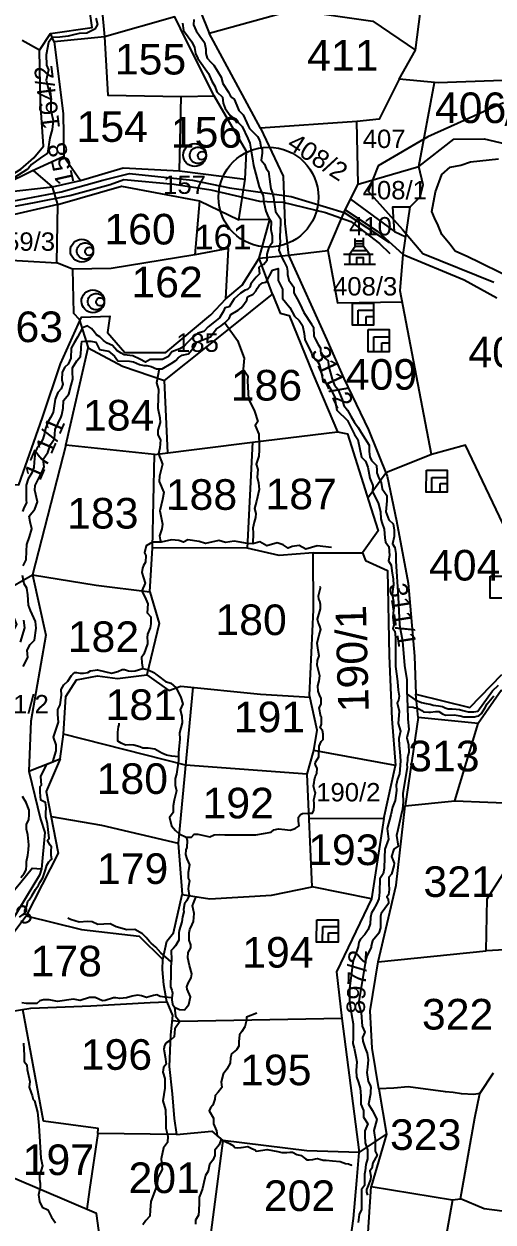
# Model space of a CAD drawing. Header units: inches. Extents: x 304037 to 460575, y 1453943 to 1639883.
# Drawn here: x 327578 to 327972, y 1604162 to 1605168 of the extents above; entities that cross this region are included whole.
import ezdxf

# ---------------------------------------------------------------- set-up
doc = ezdxf.new("R2010")
doc.units = ezdxf.units.IN
doc.header["$MEASUREMENT"] = 0
doc.linetypes.add('ACAD_ISO02W100', pattern=[15, 12, -3])
for name, color, linetype in [('CARTTRACK', 30, 'ACAD_ISO02W100'), ('HILL', 8, 'Continuous'), ('NALA', 4, 'Continuous'), ('ROUND WELL', 5, 'Continuous'), ('SQUAREWELL', 5, 'Continuous'), ('SURVEY_BND', 7, 'Continuous'), ('SURVEY_NO', 7, 'Continuous'), ('VILLAGE_AREA', 1, 'Continuous')]:
    doc.layers.add(name, color=color, linetype=linetype)
doc.layers.add('ROAD', color=1, linetype='Continuous', lineweight=25)
doc.styles.get("Standard").update_dxf_attribs({"font": 'arial.ttf'})

# ---------------------------------------------------------------- blocks, each defined once
blk = doc.blocks.new('abc')
at = {"layer": 'VILLAGE_AREA', "linetype": 'ByBlock'}
for points in [[(0.0435, 0.0835), (0.0906, 0.1488), (0.0906, 0.2091)], [(0.2057, 0.0835), (0.1571, 0.1459), (0.1571, 0.217)], [(0.0648, 0.113), (0.1827, 0.113)], [(0.0906, 0.192), (0.1571, 0.192)], [(0.0906, 0.1691), (0.1571, 0.1691)], [(0.0906, 0.1488), (0.1571, 0.1488)], [(-0.0042, 0.0835), (0.2375, 0.0835)], [(0, 0), (0.2559, 0)], [(0.0435, 0.0835), (0.0435, 0)], [(0.1043, 0.0037), (0.1043, 0.0542), (0.1546, 0.0542), (0.1546, 0)], [(0.2057, 0.0835), (0.2057, 0)]]:
    blk.add_lwpolyline(points, dxfattribs=at)
blk = doc.blocks.new('KALUVOYA')
at = {"layer": 'CARTTRACK', "linetype": 'ByBlock'}
blk.add_lwpolyline([(-174, 147.557), (-180.172, 144.794), (-184.221, 142.406), (-185.037, 140.342), (-182.231, 137.221), (-180.571, 135.251), (-174.784, 132.91)], dxfattribs=at)
at = {"layer": 'HILL', "linetype": 'ByBlock'}
for points in [[(-179.549, 140.288), (-179.029, 141.704), (-178.367, 142.318), (-177.493, 142.484), (-176.684, 142.75), (-174.419, 143.003)], [(-174.076, 133.611), (-175.967, 134.527), (-176.919, 134.979), (-177.935, 135.46), (-178.384, 136.029), (-179.023, 136.817), (-179.336, 137.536), (-179.638, 138.185), (-179.858, 138.695), (-179.549, 140.288)]]:
    blk.add_lwpolyline(points, dxfattribs=at)
at = {"layer": 'NALA', "linetype": 'ByBlock'}
for points in [[(-200.207, 154.045), (-200.132, 153.456), (-199.743, 152.943), (-199.455, 152.529), (-199.229, 152.078), (-199.141, 151.565), (-198.953, 151.164), (-198.087, 149.939), (-197.798, 149.313), (-197.56, 148.9), (-197.397, 148.461), (-196.946, 148.023), (-196.896, 147.535), (-196.732, 147.084), (-196.306, 146.508), (-195.955, 146.232), (-195.341, 145.618), (-194.865, 144.649), (-194.711, 144.27), (-194.626, 143.765), (-194.486, 142.978), (-194.402, 142.445), (-194.205, 141.715), (-193.943, 140.686), (-193.627, 139.947), (-193.549, 139.427), (-193.391, 138.719), (-193.17, 138.199), (-192.95, 137.837), (-192.997, 137.217), (-192.87, 136.682), (-192.886, 136.131), (-193.154, 135.738), (-193.312, 135.202), (-193.324, 134.649), (-193.567, 134.351), (-193.733, 134.318), (-193.953, 134.12), (-193.899, 133.592), (-194.17, 133.322), (-194.317, 133.144), (-194.618, 132.773), (-194.711, 132.502), (-194.881, 132.317), (-195.09, 132.255), (-195.462, 132.023), (-195.968, 131.558), (-196.371, 130.892), (-196.746, 130.823), (-196.857, 130.532), (-197.162, 129.991), (-197.592, 129.659), (-198.092, 129.27), (-198.46, 128.887), (-198.936, 128.731), (-199.325, 128.44), (-199.841, 127.925), (-200.064, 127.672), (-200.405, 127.468), (-201.066, 127.206), (-201.319, 126.827), (-201.834, 126.594), (-202.344, 126.594), (-202.82, 126.594), (-203.219, 126.381), (-203.666, 126.614), (-204.23, 126.895), (-204.96, 126.983), (-205.203, 127.109), (-205.562, 127.333), (-205.897, 127.722), (-206.344, 127.926), (-206.626, 128.15), (-206.947, 128.432), (-207.21, 128.606), (-207.375, 128.83), (-207.609, 129.111), (-207.939, 129.335), (-208.358, 129.16), (-208.756, 128.402), (-209.038, 127.936), (-209.272, 127.518), (-209.303, 126.705), (-209.511, 126.192), (-209.78, 125.96), (-210, 125.545), (-210.037, 124.922), (-209.957, 124.581), (-210.103, 124.187), (-210.36, 123.888), (-210.574, 123.349), (-210.677, 122.601), (-210.754, 122.268), (-210.96, 121.857), (-211.14, 121.515), (-211.362, 120.95), (-211.448, 120.54), (-211.577, 120.083), (-211.791, 119.681), (-212.074, 119.321), (-212.211, 119.005), (-212.292, 118.212), (-212.313, 117.76), (-212.518, 117.287), (-212.766, 116.846), (-212.938, 116.33), (-212.949, 115.528), (-212.949, 115.087), (-212.906, 114.883), (-213.1, 114.539), (-213.25, 114.173)], [(-213.166, 105.287), (-213.06, 104.681), (-213.421, 103.508)], [(-207.288, 154.449), (-207.131, 153.949), (-207.359, 153.563), (-208.004, 153.228), (-208.648, 153.213), (-209.221, 153.07), (-209.535, 152.999), (-210.222, 152.913), (-210.831, 152.866), (-211.138, 152.456), (-211.325, 151.463), (-211.311, 150.619), (-211.153, 150.248), (-211.325, 149.404), (-211.153, 148.747), (-210.953, 147.984), (-210.953, 146.927), (-210.767, 146.097), (-210.825, 145.368), (-211.025, 144.697), (-211.211, 143.432), (-211.812, 143.017), (-212.528, 142.502), (-212.771, 142.216), (-212.928, 142.059), (-213.9, 141.433)], [(-213.368, 84.296), (-213.088, 84.604), (-212.93, 84.926), (-212.887, 85.291), (-212.902, 85.585), (-212.787, 86.124), (-212.722, 86.561), (-212.701, 86.969), (-212.794, 87.776), (-212.887, 88.227), (-212.887, 88.607), (-212.701, 89.015), (-212.679, 89.409), (-212.672, 89.795), (-212.923, 90.415), (-213.231, 90.909)], [(-213.167, 101.529), (-212.792, 102.249), (-212.85, 102.854), (-212.604, 103.327), (-212.244, 103.672), (-212.128, 104.637), (-212.186, 105.184), (-212.575, 106.077), (-212.748, 106.523), (-212.806, 107.372), (-212.892, 107.92), (-213.094, 108.265), (-213.239, 108.936)], [(-213.182, 109.728), (-212.937, 110.232), (-212.908, 110.938), (-212.893, 111.485), (-212.677, 112.104), (-212.475, 112.752), (-212.619, 113.342), (-212.705, 113.783), (-212.23, 114.374), (-212.028, 114.964), (-212.23, 115.928), (-212.215, 116.303), (-211.97, 116.778), (-211.696, 117.311), (-211.48, 117.829), (-211.48, 117.829), (-211.566, 118.442), (-211.163, 119.004), (-210.961, 119.652), (-210.629, 120.112), (-210.572, 120.861), (-210.092, 121.907), (-210.041, 122.079), (-209.92, 122.624), (-209.9, 123.239), (-209.465, 123.764), (-209.283, 124.493), (-209.142, 124.967), (-209.162, 125.567), (-209.162, 125.899), (-208.819, 126.464), (-208.526, 126.828), (-208.475, 127.1), (-208.465, 127.433), (-208.465, 127.625), (-208.414, 128.043), (-208.161, 128.073), (-207.677, 128.073), (-207.262, 128.002), (-206.959, 127.397), (-206.242, 127.256), (-205.747, 126.872), (-205.465, 126.479), (-204.525, 126.459), (-204.192, 126.408), (-203.697, 126.176), (-203.344, 126.095), (-203.111, 126.095), (-202.758, 126.005), (-202.323, 125.823), (-201.839, 125.833), (-201.111, 126.261), (-200.73, 126.502), (-200.54, 126.73), (-200.223, 126.933), (-199.702, 127.047), (-199.448, 127.364), (-199.194, 127.694), (-199.017, 127.998), (-198.75, 128.125), (-197.9, 128.442), (-197.451, 129.072), (-197.044, 129.351), (-196.727, 129.58), (-196.384, 129.947), (-196.257, 130.277), (-196.257, 130.277), (-195.648, 130.619), (-195.407, 130.822), (-195.191, 131.076), (-194.95, 131.431), (-194.886, 131.723), (-194.417, 131.938), (-194.213, 132.179), (-194.099, 132.395), (-193.934, 132.636), (-193.655, 132.851), (-193.363, 132.902), (-193.363, 132.902), (-192.854, 133.895), (-192.397, 134.022), (-192.384, 133.046), (-192.042, 132.348), (-192.042, 131.587), (-191.42, 130.839), (-191.038, 130.125), (-190.682, 129.77), (-190.39, 129.365), (-190.251, 128.718), (-190.2, 128.236), (-189.666, 127.103), (-189.59, 126.798), (-189.235, 126.557), (-189.044, 126.215), (-188.866, 125.594), (-188.802, 125.193), (-188.726, 124.813), (-188.383, 124.648), (-188.002, 124.001), (-187.761, 123.494), (-187.697, 123.05), (-187.583, 122.454), (-186.719, 121.613), (-186.376, 120.915), (-186.135, 120.472), (-185.881, 120.078), (-185.574, 118.626), (-185.257, 118.309), (-185.066, 117.801), (-184.901, 116.901), (-184.66, 116.318), (-184.673, 115.798), (-184.201, 114.902), (-184.011, 114.166), (-183.998, 113.596), (-183.922, 113.291), (-183.719, 112.746), (-183.655, 112.036), (-183.617, 111.694), (-183.338, 111.334), (-183.287, 110.611), (-183.363, 110.167), (-183.147, 109.8), (-183.084, 109.356), (-182.982, 108.675), (-182.97, 108.193), (-183.008, 107.863), (-183.058, 107.419), (-182.957, 106.849), (-182.919, 106.342), (-182.995, 105.898), (-183.008, 105.543), (-182.931, 104.909), (-183.008, 104.642), (-182.855, 104.432), (-182.804, 103.899), (-182.804, 103.544), (-182.791, 102.999), (-182.804, 102.555), (-182.791, 102.175), (-182.791, 101.528), (-182.677, 100.742), (-182.614, 100.273), (-182.563, 99.61), (-182.499, 99.103), (-182.55, 98.798), (-182.639, 98.557), (-182.487, 97.898), (-182.562, 96.873), (-182.391, 96.248), (-182.519, 95.65), (-182.476, 95.096), (-182.434, 94.57), (-182.391, 93.845), (-182.448, 92.779), (-182.619, 92.345), (-182.733, 91.833), (-182.704, 91.421), (-182.818, 90.596), (-183.017, 90.056), (-183.174, 89.43), (-183.458, 88.32), (-183.351, 87.445), (-183.655, 86.623), (-183.673, 85.944), (-183.709, 85.05), (-183.78, 84.604), (-184.049, 84.211), (-184.077, 83.103), (-184.152, 82.552), (-184.303, 82.177), (-184.591, 81.626), (-184.729, 81.413), (-184.817, 81.037), (-184.842, 80.532), (-185.017, 80.069), (-185.268, 79.643), (-185.644, 79.268), (-185.757, 79.03), (-185.819, 78.642), (-186.108, 77.853), (-186.233, 77.528), (-186.283, 77.152), (-186.537, 75.246), (-186.522, 74.161), (-186.364, 73.106), (-186.238, 72.351), (-186.223, 72.2), (-186.223, 71.649), (-186.223, 71.177), (-186.254, 70.752), (-186.144, 70.359), (-186.018, 69.698), (-185.939, 69.257), (-185.939, 69.257), (-185.97, 68.546), (-185.955, 68.042), (-185.781, 67.57), (-185.64, 67.098), (-185.592, 66.469), (-185.608, 65.808), (-185.388, 65.273), (-185.372, 64.747), (-185.025, 64.181), (-185.277, 63.614), (-185.277, 63.221), (-185.246, 62.654), (-185.041, 62.083), (-185.041, 61.343), (-185.182, 60.871), (-185.245, 60.352), (-185.293, 60.095), (-185.293, 59.151), (-185.545, 58.836), (-185.529, 58.191), (-185.529, 57.195), (-185.734, 56.802), (-185.797, 56.141)], [(-196.727, 129.58), (-195.706, 128.15), (-195.168, 126.7), (-195.251, 125.811), (-194.858, 125.254), (-194.879, 124.82), (-194.796, 123.395), (-194.3, 122.383), (-194.051, 121.525), (-194.258, 121.195), (-193.968, 120.492), (-193.927, 119.604), (-193.927, 119.212), (-193.968, 118.695), (-194.175, 118.055), (-194.03, 117.621), (-194.083, 117.001), (-193.982, 116.524), (-193.938, 115.974), (-194.141, 115.019), (-194.315, 114.44), (-194.315, 114.44), (-194.199, 114.034), (-194.214, 113.702), (-194.33, 113.32), (-194.446, 112.828), (-194.417, 112.438), (-194.44, 111.541)], [(-202.081, 125.828), (-202.307, 124.692), (-202.135, 124.149), (-202.161, 123.46), (-202.201, 122.613), (-202.042, 121.818), (-202.015, 121.447), (-202.2, 120.817), (-202.2, 120.446), (-201.988, 120.022), (-202.028, 119.373), (-202.142, 118.883), (-201.829, 118.036), (-202.054, 117.075), (-202.081, 116.638), (-201.709, 115.738), (-201.815, 115.155), (-202.027, 114.241), (-201.814, 113.159), (-201.88, 112.775), (-202.052, 112.193), (-202.013, 111.875), (-201.92, 111.637)], [(-181.849, 99.278), (-181.17, 98.804), (-180.657, 98.607), (-180.294, 98.506), (-179.953, 98.452), (-179.723, 98.388), (-179.27, 98.314), (-178.96, 98.276), (-178.725, 98.159), (-178.496, 98.095), (-178.17, 98.069), (-177.84, 98.042), (-177.562, 98.021), (-177.283, 97.949), (-176.856, 97.848), (-176.397, 97.837), (-176.071, 97.88), (-174.872, 99.55), (-174.389, 100.022)], [(-188.014, 111.261), (-189.191, 111.391), (-190.125, 111.112), (-190.648, 111.41), (-191.227, 111.317), (-191.545, 111.186), (-191.956, 111.466), (-192.441, 111.634), (-193.301, 111.373), (-193.88, 111.709), (-194.44, 111.541), (-194.885, 111.562), (-195.636, 111.709), (-195.972, 111.765), (-196.663, 111.653), (-197.205, 111.821), (-198.307, 111.578), (-198.817, 111.729), (-199.732, 111.878), (-200.087, 111.673), (-200.479, 111.822), (-201.077, 111.878), (-201.931, 111.666), (-202.626, 111.682), (-203.151, 111.375), (-203.281, 110.796), (-203.172, 110.583), (-203.211, 110.046), (-203.368, 109.759), (-203.447, 109.563), (-203.486, 109.197), (-203.224, 108.321), (-203.488, 107.705), (-203.173, 107.033), (-203.016, 106.628), (-203.055, 105.896), (-202.767, 105.582), (-202.766, 105.014), (-202.806, 104.687), (-203.041, 104.164), (-203.067, 103.876), (-203.041, 103.589), (-203.041, 103.38), (-203.343, 102.537), (-203.513, 102.25), (-203.487, 101.831), (-203.408, 101.295)], [(-199.855, 87.591), (-199.442, 87.602), (-199.219, 87.846), (-198.919, 87.846), (-197.939, 87.613), (-197.594, 87.78), (-197.126, 87.813), (-196.714, 87.791), (-196.391, 87.791), (-194.173, 87.791), (-192.937, 87.991), (-192.703, 88.202), (-192.325, 88.28), (-191.802, 88.214), (-191.379, 88.158), (-190.967, 88.303), (-190.644, 88.525), (-190.688, 88.903), (-190.688, 89.226), (-190.532, 89.437), (-190.377, 89.537), (-189.847, 89.56), (-189.562, 89.553), (-189.455, 89.809), (-189.424, 90.089), (-189.428, 90.33), (-189.443, 90.632), (-189.382, 90.871), (-189.359, 91.005), (-189.301, 91.227), (-189.397, 91.441), (-189.485, 91.797), (-189.432, 92.059), (-189.386, 92.285), (-189.332, 92.533), (-189.209, 92.801), (-189.189, 93.243), (-189.291, 93.421), (-189.335, 93.615), (-189.318, 93.733), (-189.054, 94.156), (-189.054, 94.523), (-189.021, 94.771), (-189.016, 95.029), (-188.946, 95.223), (-188.849, 95.401), (-188.681, 95.558), (-188.692, 96.02), (-188.741, 96.306), (-188.929, 96.532), (-188.838, 96.812), (-188.827, 97.039), (-188.827, 97.368), (-188.875, 97.448), (-189.021, 98.168), (-188.854, 98.459), (-188.865, 98.923), (-189.005, 99.219), (-189.108, 99.508), (-189.119, 99.94), (-189.027, 100.371), (-188.978, 100.775), (-189.032, 100.98), (-189.184, 101.643), (-189.157, 102.015), (-189.022, 102.393), (-189.108, 102.867), (-189.184, 103.438), (-189.022, 104.126), (-188.892, 104.547), (-188.968, 104.822), (-189.092, 105.145), (-189.162, 105.409), (-188.919, 106.244), (-188.913, 106.583), (-188.978, 106.853), (-189.059, 107.036), (-189.081, 107.29), (-188.908, 107.955), (-188.929, 108.052)], [(-213.46, 81.054), (-213.017, 81.373), (-213.025, 81.606), (-212.854, 81.986), (-212.784, 82.367), (-212.667, 82.468), (-212.448, 82.805), (-212.16, 83.302), (-211.919, 83.659), (-211.802, 83.885), (-211.569, 84.273), (-211.343, 84.905), (-211.242, 85.309), (-211.078, 85.58), (-210.954, 85.674), (-210.837, 85.79), (-210.876, 86.09), (-210.876, 86.463), (-210.86, 86.797), (-210.953, 86.929), (-211.179, 87.301), (-211.054, 87.496), (-211.093, 87.954), (-211.132, 88.202), (-211.179, 88.672), (-211.311, 89.246), (-211.311, 89.58), (-211.288, 89.984), (-211.335, 90.419), (-211.716, 90.603), (-211.786, 91.247), (-211.786, 91.713), (-211.67, 91.83), (-211.726, 92.546), (-211.25, 93.549), (-210.764, 93.738), (-210.493, 94.634), (-210.473, 95.111), (-210.691, 95.737), (-210.293, 96.97), (-210.333, 97.586), (-210.333, 98.003), (-210.153, 98.401), (-210.054, 99.176), (-210.074, 99.653), (-209.855, 100.031), (-209.523, 100.323), (-209.23, 100.792), (-209.103, 100.928), (-208.966, 101.026), (-208.83, 101.026), (-208.536, 100.977), (-208.243, 100.967), (-207.901, 101.026), (-207.677, 101.162), (-207.12, 101.26), (-205.964, 100.978), (-205.456, 101.124), (-205.104, 101.281), (-205.104, 101.281), (-204.899, 101.271), (-204.577, 101.163), (-204.323, 101.144), (-204.03, 101.163), (-203.418, 101.363), (-202.989, 101.261), (-202.456, 101.007), (-202.339, 100.91), (-202.124, 100.734), (-201.567, 100.295), (-201.137, 100.158), (-200.7, 99.773), (-200.305, 98.981), (-200.139, 98.473), (-200.364, 97.995), (-200.227, 97.458), (-200.207, 96.931), (-200.402, 96.104), (-200.392, 95.597), (-200.432, 95.04), (-200.49, 94.474), (-200.49, 93.84), (-200.666, 92.73), (-200.774, 92.389), (-200.754, 91.842), (-200.657, 91.374), (-200.852, 90.622), (-200.93, 90.154), (-200.92, 89.89), (-200.92, 89.617), (-201.223, 89.207), (-201.057, 88.508), (-200.744, 88.127), (-200.434, 87.863), (-199.855, 87.591), (-199.777, 87.307), (-199.806, 86.751), (-199.894, 86.556), (-199.932, 86.188), (-199.805, 85.817), (-199.59, 85.329), (-199.708, 84.705), (-199.688, 84.246), (-199.581, 84.021), (-199.668, 83.602), (-199.688, 83.368), (-199.624, 82.817), (-199.815, 82.406), (-200, 82.143), (-200.079, 81.674), (-200.059, 81.499), (-200.167, 81.089), (-200.225, 80.688), (-200.44, 79.97), (-200.46, 79.785), (-200.45, 79.19), (-200.743, 78.721), (-200.89, 78.536), (-201.085, 78.34), (-201.066, 77.566), (-201.115, 76.99), (-201.115, 76.697), (-201.115, 76.482), (-201.144, 75.356), (-201.017, 75.092), (-200.978, 74.848), (-201.037, 74.468), (-201.037, 74.321), (-200.978, 73.96), (-200.822, 73.716), (-200.411, 73.511), (-199.991, 73.501), (-199.844, 73.657), (-199.639, 73.931), (-199.502, 74.555), (-199.776, 75.17), (-199.805, 75.375), (-199.688, 75.678), (-199.463, 76.117), (-199.385, 76.429), (-199.6, 77.113), (-199.717, 77.737), (-199.687, 78.172), (-199.492, 78.563), (-199.492, 78.787), (-199.619, 79.178), (-199.619, 79.5), (-199.619, 79.773), (-199.55, 80.046), (-199.375, 80.466), (-199.257, 80.7), (-199.208, 81.368), (-199.296, 81.749), (-199.355, 81.993), (-199.267, 82.208), (-199.1, 82.598), (-199.056, 82.726)], [(-181.808, 98.242), (-181.346, 98.221), (-181.197, 98.15), (-181.007, 98.15), (-180.633, 97.955), (-180.505, 97.848), (-180.054, 97.807), (-179.926, 97.807), (-179.52, 97.853), (-179.249, 97.853), (-178.951, 97.673), (-178.695, 97.566), (-178, 97.601), (-177.498, 97.524), (-177.205, 97.432), (-176.877, 97.427), (-176.585, 97.427), (-176.344, 97.432), (-176.144, 97.478), (-175.995, 97.514), (-175.769, 97.703), (-175.503, 98.149), (-175.318, 98.503), (-174.772, 99.141)], [(-200.49, 94.157), (-201.044, 94.196), (-201.484, 94.272), (-201.868, 94.436), (-202.418, 94.779), (-202.981, 94.862), (-203.413, 94.848), (-203.654, 94.958), (-204.144, 95.095), (-204.46, 95.116), (-204.817, 95.102), (-205.181, 95.266), (-205.449, 95.424), (-205.449, 95.788), (-205.435, 96.172), (-205.401, 96.583), (-205.353, 96.751), (-205.346, 96.888)], [(-201.078, 77.423), (-201.929, 78.157), (-202.328, 78.597), (-202.727, 78.927), (-202.851, 79.065), (-203.127, 79.409), (-203.127, 79.409), (-203.416, 79.684), (-204.063, 80.041), (-204.696, 80.028), (-205.577, 80.261), (-206.073, 80.509), (-206.572, 80.483), (-207.067, 80.455), (-207.522, 80.675), (-207.921, 80.689), (-208.596, 80.634), (-209.312, 80.868), (-209.532, 80.978)], [(-201.037, 74.468), (-201.596, 74.527), (-201.99, 74.582), (-202.262, 74.704), (-202.521, 74.663), (-203.105, 74.5), (-203.513, 74.636), (-203.826, 74.69), (-204.261, 74.595), (-204.723, 74.473), (-205.267, 74.419), (-205.607, 74.473), (-205.783, 74.473), (-206.463, 74.256), (-206.694, 74.229), (-207.295, 74.5), (-207.757, 74.486), (-208.505, 74.242), (-209.048, 74.364), (-210.367, 74.16), (-211.034, 74.302), (-211.51, 74.312), (-211.796, 74.217), (-212.043, 73.998), (-212.923, 74.007), (-213.276, 74.045)], [(-213.142, 70.775), (-213.085, 69.747), (-213.085, 69.262), (-212.866, 68.996), (-212.828, 68.615), (-212.617, 67.63), (-212.665, 67.174), (-212.513, 66.698), (-212.408, 66.498), (-212.332, 66.156), (-212.227, 66.051), (-211.997, 65.121), (-211.892, 64.332), (-211.883, 64.027), (-211.722, 61.36), (-211.584, 60.753), (-211.691, 60.391), (-211.825, 60.002), (-211.812, 59.627), (-211.758, 59.332), (-211.758, 59.01), (-211.892, 58.38), (-211.825, 57.844), (-211.611, 57.361), (-211.149, 57.16), (-210.838, 56.559), (-210.519, 56.089)], [(-200.822, 73.716), (-200.739, 72.978), (-200.371, 72.543), (-200.783, 71.937), (-200.839, 71.299), (-201.142, 71.021), (-201.504, 70.768), (-201.616, 70.579), (-201.688, 70.278), (-201.556, 69.664), (-201.491, 69.05), (-201.7, 68.776), (-201.765, 68.397), (-201.582, 67.887), (-201.608, 67.456), (-201.582, 67.09), (-201.753, 66.053), (-201.544, 65.321), (-201.517, 64.393), (-201.504, 63.818), (-201.348, 63.188), (-201.374, 62.665), (-201.688, 62.233), (-201.898, 61.336), (-201.819, 60.448), (-202.133, 59.859), (-202.277, 59.075), (-202.723, 57.851), (-202.788, 57.132), (-202.801, 56.649), (-203.128, 56.283), (-203.377, 55.943)], [(-194.094, 73.215), (-194.924, 72.884), (-194.92, 72.642), (-195.068, 72.109), (-195.301, 71.733), (-195.511, 71.456), (-195.556, 70.892), (-195.545, 70.538), (-195.755, 70.217), (-196.154, 69.896), (-196.242, 69.576), (-196.266, 69.138), (-196.532, 68.662), (-196.831, 68.253), (-196.997, 67.622), (-196.942, 67.147), (-197.252, 66.77), (-197.496, 66.494), (-197.508, 66.211), (-197.685, 65.713), (-197.863, 65.481), (-197.984, 65.259), (-197.608, 64.64), (-197.608, 64.197), (-197.375, 63.6), (-197.308, 63.194), (-196.865, 62.811), (-196.304, 62.574), (-195.994, 62.395), (-195.88, 62.248), (-195.646, 62.216), (-195.363, 62.259), (-194.83, 62.335), (-194.444, 62.145), (-194.227, 62.053), (-194.129, 61.966), (-193.241, 62.102), (-192.376, 61.922), (-192.033, 61.846), (-191.941, 61.846), (-191.647, 61.846), (-191.381, 61.868), (-191.185, 61.868), (-190.819, 61.672), (-190.47, 61.596), (-190.106, 61.335), (-189.965, 61.259), (-189.812, 61.237), (-189.508, 61.281), (-189.301, 61.329), (-189.144, 61.351), (-188.942, 61.297), (-188.67, 61.226), (-188.431, 61.226), (-187.913, 61.183), (-187.282, 61.112), (-186.842, 60.944), (-186.613, 60.938), (-186.358, 60.824), (-186.391, 60.839)], [(-197.005, 62.932), (-197.153, 62.479), (-197.509, 62.048), (-197.498, 61.606), (-197.66, 61.218), (-197.952, 60.873), (-198.047, 60.318), (-198.263, 59.973), (-198.328, 59.736), (-198.414, 59.391), (-198.522, 58.894), (-198.663, 58.528), (-198.792, 58.204), (-198.782, 57.773), (-198.825, 57.09), (-198.846, 56.723), (-199.084, 56.314), (-199.095, 55.979)]]:
    blk.add_lwpolyline(points, dxfattribs=at)
at = {"layer": 'NALA'}
for points in [[(-199.276, 154.354), (-199.31, 153.92), (-199.099, 153.431), (-198.787, 152.983), (-198.412, 152.468), (-198.31, 151.924), (-198.29, 151.578), (-198.201, 151.198), (-197.896, 150.879), (-197.637, 150.62), (-197.052, 149.638), (-196.923, 149.129), (-196.447, 148.423), (-196.304, 148.144), (-196.181, 147.981), (-195.991, 147.839), (-195.759, 147.324), (-195.609, 146.93), (-195.262, 146.577), (-194.957, 145.918), (-194.855, 145.681), (-194.725, 145.443), (-194.085, 144.808), (-193.888, 144.462), (-193.813, 143.993), (-193.691, 143.728), (-193.697, 143.432), (-193.792, 142.882), (-193.513, 142.543), (-193.371, 142.196), (-193.187, 141.952), (-193.032, 140.92), (-192.994, 140.528), (-192.86, 140.174), (-192.773, 139.81), (-192.619, 138.685), (-192.198, 138.092), (-192.198, 137.728), (-192.227, 137.173), (-192.255, 136.618), (-192.236, 136.139), (-192.341, 135.521), (-192.092, 134.927), (-191.891, 134.583), (-191.68, 134.133), (-191.632, 133.798), (-191.632, 133.53), (-191.507, 133.077), (-191.095, 132.512), (-191.095, 132.053), (-190.702, 131.306), (-190.463, 130.79), (-190.3, 130.435), (-189.656, 129.48), (-189.512, 129.241), (-189.464, 128.494), (-189.359, 128.293), (-189.119, 127.815), (-188.937, 127.537), (-188.928, 127.308), (-188.879, 126.94), (-188.295, 126.481), (-188.276, 126.089), (-187.969, 124.998), (-187.778, 124.5), (-187.5, 124.165), (-187.144, 123.335), (-187.01, 122.838), (-186.713, 122.455), (-186.454, 121.967), (-186.138, 121.469), (-185.851, 121.058), (-185.602, 120.627), (-184.958, 119.614), (-184.939, 119.088), (-184.901, 118.657), (-184.757, 118.341), (-184.345, 117.939), (-184.335, 117.547), (-184.316, 117.356), (-184.162, 116.921), (-183.98, 116.548), (-183.885, 116.05), (-183.511, 115.505), (-183.501, 115.074), (-183.587, 114.159), (-183.329, 113.509), (-182.993, 113.183), (-182.907, 112.667), (-182.907, 112.159), (-183.031, 111.542), (-182.849, 111.265), (-182.782, 110.767), (-182.782, 110.365), (-182.782, 110.145), (-182.564, 107.193), (-182.467, 104.943), (-182.225, 103.613), (-182.055, 101.617), (-181.861, 100.456), (-181.861, 99.585), (-181.808, 98.242), (-181.784, 97.268), (-181.689, 96.401), (-181.867, 95.709), (-181.726, 95.152), (-181.709, 94.545), (-181.792, 94.195), (-181.801, 94.104), (-181.801, 93.871), (-181.859, 93.538), (-181.834, 93.319)], [(-181.834, 93.319), (-182.174, 91.164), (-182.162, 90.496), (-182.209, 89.874), (-182.315, 89.429), (-182.596, 88.189), (-182.69, 87.732), (-182.572, 86.865), (-182.913, 86.63), (-183.1, 86.032), (-182.877, 85.469), (-182.913, 85.247), (-183.112, 84.59), (-183.332, 84.335), (-183.323, 83.75), (-183.286, 83.327), (-183.36, 82.894), (-183.489, 82.737), (-183.369, 82.553), (-183.352, 82.185), (-183.94, 81.364), (-184.005, 81.138), (-183.999, 80.789), (-183.992, 80.486), (-183.992, 80.196), (-184.141, 79.763), (-184.652, 79.14), (-184.755, 78.72), (-184.775, 78.585), (-185.117, 77.899), (-185.227, 77.525), (-185.246, 77.318), (-185.799, 74.024), (-185.587, 73.257), (-185.481, 72.174), (-185.275, 71.689), (-185.475, 71.235), (-185.438, 70.944), (-185.256, 70.368), (-185.083, 69.959), (-185.01, 69.422), (-185.065, 68.822), (-185.111, 68.376), (-185.001, 67.654), (-184.828, 67.354), (-184.792, 67.163), (-184.81, 66.863), (-184.819, 66.645), (-184.965, 65.795), (-184.664, 65.304), (-184.555, 65.113), (-184.3, 64.549), (-184.536, 63.646), (-184.491, 63.264), (-184.418, 62.937), (-184.427, 61.951), (-184.263, 61.624), (-184.609, 60.997), (-184.709, 60.551), (-184.873, 60.364), (-184.773, 59.919), (-184.8, 59.637), (-185.046, 59.027), (-185.137, 58.818), (-185.119, 58.609), (-185.037, 58.371)]]:
    blk.add_lwpolyline(points, dxfattribs=at)
at = {"layer": 'ROAD', "linetype": 'ByBlock'}
for points in [[(-241.657, 129.873), (-235.276, 132.318), (-230.195, 134.481), (-225.919, 135.932), (-224.292, 136.362), (-218.876, 138.189), (-216.872, 138.93), (-214.103, 139.522), (-210.097, 140.275), (-206.706, 141.218), (-204.517, 141.781), (-199.382, 141.246), (-196.369, 140.613), (-191.316, 139.914), (-186.99, 138.609), (-183.291, 136.161)], [(-241.559, 129.417), (-238.208, 130.649), (-235.005, 131.946), (-231.405, 133.291), (-228.343, 134.613), (-226.099, 135.49), (-222.733, 136.332), (-218.516, 137.907), (-216.643, 138.575), (-212.287, 139.392), (-209.384, 139.99), (-206.088, 140.89), (-204.977, 141.276), (-200.889, 140.914), (-197.895, 140.447), (-193.908, 139.536), (-191.996, 139.439), (-188.531, 138.613), (-186.463, 137.874), (-184.115, 136.065), (-183.274, 135.247)]]:
    blk.add_lwpolyline(points, dxfattribs=at)
at = {"layer": 'ROUND WELL', "linetype": 'ByBlock'}
for centre, major_axis in [((-199.209, 143.284), (-0.915, 0.179)), ((-198.946, 143.256), (-0.665, 0.071)), ((-198.613, 143.236), (-0.334, 0.02)), ((-208.409, 135.467), (-0.915, 0.179)), ((-208.146, 135.439), (-0.665, 0.071)), ((-207.813, 135.419), (-0.334, 0.02)), ((-207.507, 131.342), (-0.915, 0.179)), ((-207.244, 131.314), (-0.665, 0.071)), ((-206.911, 131.294), (-0.334, 0.02))]:
    blk.add_ellipse(centre, major_axis=major_axis, ratio=1, dxfattribs=at)
at = {"layer": 'SQUAREWELL', "linetype": 'ByBlock'}
for points in [[(-186.318, 131.208), (-184.61, 131.208), (-184.61, 129.405), (-186.318, 129.405)], [(-185.862, 130.623), (-184.61, 130.623), (-184.61, 129.405), (-185.862, 129.405)], [(-185.196, 130.119), (-184.61, 130.119), (-184.61, 129.405), (-185.196, 129.405)], [(-185.034, 129.041), (-183.327, 129.041), (-183.327, 127.238), (-185.034, 127.238)], [(-184.579, 128.456), (-183.327, 128.456), (-183.327, 127.238), (-184.579, 127.238)], [(-183.912, 127.953), (-183.327, 127.953), (-183.327, 127.238), (-183.912, 127.238)], [(-180.283, 117.566), (-178.575, 117.566), (-178.575, 115.763), (-180.283, 115.763)], [(-179.827, 116.982), (-178.575, 116.982), (-178.575, 115.763), (-179.827, 115.763)], [(-179.161, 116.478), (-178.575, 116.478), (-178.575, 115.763), (-179.161, 115.763)], [(-175.057, 108.925), (-173.349, 108.925), (-173.349, 107.122), (-175.057, 107.122)], [(-189.211, 80.858), (-187.454, 80.858), (-187.454, 79.035), (-189.211, 79.035)], [(-188.721, 80.301), (-187.454, 80.301), (-187.454, 79.035), (-188.721, 79.035)], [(-188.239, 79.775), (-187.454, 79.775), (-187.454, 79.035), (-188.239, 79.035)]]:
    blk.add_lwpolyline(points, close=True, dxfattribs=at)
at = {"layer": 'SURVEY_BND', "linetype": 'ByBlock'}
for points in [[(-188.324, 135.501), (-186.881, 138.864), (-185.855, 140.915), (-185.971, 146.032), (-193.845, 145.476), (-198.035, 153.242), (-191.127, 155.142), (-190.951, 156.283), (-189.575, 156.342), (-188.178, 166.698), (-193.721, 167.342), (-196.134, 165.018), (-198.93, 160.494), (-199.438, 156.765), (-198.035, 153.242)], [(-191.127, 155.142), (-184.685, 154.233), (-181.195, 151.847), (-179.482, 165.264), (-188.178, 166.698)], [(-211.874, 151.83), (-210.976, 153.216), (-207.581, 153.703), (-208.272, 158.436), (-208.839, 163.725)], [(-202.652, 164.017), (-207.743, 162.78), (-207.031, 158.001), (-206.574, 152.939), (-206.296, 148.169), (-200.322, 148.07), (-197.623, 148.129), (-199.906, 152.676), (-200.822, 154.577), (-206.574, 152.939), (-210.686, 152.516), (-210.976, 153.216)], [(-170.73, 157.811), (-171.161, 153.48), (-172.053, 153.208), (-172.575, 149.439), (-179.338, 149.191), (-182.521, 149.493), (-181.195, 151.847)], [(-222.198, 137.55), (-215.659, 140.044), (-215.316, 140.942), (-213.389, 142.113), (-212.346, 143.056), (-211.548, 144.011), (-211.804, 147.519), (-211.874, 151.83), (-213.296, 152.622)], [(-210.686, 152.516), (-209.929, 146.661), (-209.879, 143.148), (-208.532, 141.204), (-205.04, 142.251), (-200.45, 142.002), (-200.322, 148.07)], [(-182.521, 149.493), (-184.145, 146.238), (-185.971, 146.032)], [(-185.855, 140.915), (-180.922, 142.361), (-179.625, 149.219)], [(-180.922, 142.361), (-178.059, 144.599), (-175.593, 144.637), (-172.216, 143.826), (-173.961, 145.317), (-172.575, 149.439)], [(-200.45, 142.002), (-195.087, 141.329), (-194.987, 143.571), (-197.623, 148.129)], [(-193.845, 145.476), (-191.993, 141.558), (-191.833, 137.702), (-191.552, 135.121)], [(-209.879, 143.148), (-212.493, 141.955), (-214.75, 140.833), (-216.072, 134.81), (-210.456, 134.483), (-210.383, 139.247), (-215.354, 138.083)], [(-210.383, 139.247), (-210.818, 140.673), (-212.369, 142.012)], [(-182.185, 135.186), (-181.63, 139.069), (-180.812, 139.877), (-180.546, 140.853), (-180.922, 142.361)], [(-215.659, 140.044), (-214.695, 140.248), (-210.818, 140.673), (-208.532, 141.204)], [(-210.383, 139.247), (-205.165, 140.754), (-198.822, 139.542), (-195.588, 137.986), (-195.087, 141.329)], [(-198.822, 139.542), (-199.191, 135.129), (-206.01, 134.012), (-209.162, 133.953), (-210.456, 134.483)], [(-186.474, 139.678), (-182.884, 137.06), (-183.034, 139.061), (-181.63, 139.069)], [(-196.662, 131.559), (-195.317, 132.677), (-193.935, 134.862), (-193.06, 138.018), (-195.588, 137.986)], [(-182.185, 135.186), (-184.218, 137.013), (-186.906, 138.804)], [(-219.69, 116.505), (-216.143, 116.375), (-213.551, 116.363), (-211.6, 121.855), (-210.133, 126.231), (-208.44, 130.033), (-206.127, 130.132), (-206.314, 128.788), (-204.902, 127.152), (-201.557, 127.151), (-197.877, 130.238), (-196.662, 131.559), (-196.446, 135.662), (-199.191, 135.129)], [(-209.162, 133.953), (-209.092, 130.38), (-208.629, 129.867), (-207.898, 127.548), (-205.075, 126.031), (-201.665, 124.88), (-196.437, 129.046), (-192.86, 131.939), (-193.935, 134.862), (-191.542, 135.122), (-188.408, 128.193), (-187.019, 125.053), (-185.012, 120.863), (-183.483, 117.088), (-182.709, 113.434), (-181.756, 108.332), (-181.239, 102.376), (-181.119, 99.275), (-176.715, 98.205), (-174.113, 100.884)], [(-172.344, 109.684), (-177.079, 119.609), (-179.872, 118.848), (-183.587, 117.343)], [(-191.542, 135.122), (-188.324, 135.501), (-187.532, 131.221), (-182.263, 131.311)], [(-179.872, 118.848), (-182.434, 132.204), (-182.185, 135.186), (-177.213, 133.113), (-174.539, 131.648)], [(-192.86, 131.939), (-192.23, 130.379), (-191.496, 130.199), (-189.511, 125.36), (-187.545, 120.705), (-186.715, 120.543), (-184.803, 114.502), (-184.205, 112.604), (-185.494, 110.807), (-185.253, 110.199), (-183.44, 109.379), (-183.298, 102.405), (-183.089, 97.259), (-182.79, 93.448), (-189.455, 94.664), (-189.175, 96.342), (-189.795, 99.179), (-189.495, 106.161), (-189.522, 110.806), (-185.494, 110.807)], [(-202.461, 118.843), (-209.703, 119.588), (-207.898, 127.548)], [(-201.38, 118.979), (-201.665, 124.88)], [(-194.482, 119.844), (-187.545, 120.705)], [(-209.703, 119.588), (-212.415, 108.993), (-207.233, 108.17), (-202.843, 107.625), (-202.637, 111.202)], [(-189.522, 110.806), (-192.285, 110.588), (-194.903, 111.199), (-202.637, 111.202), (-202.461, 118.843), (-194.482, 119.844), (-194.903, 111.199)], [(-185.057, 115.304), (-183.587, 117.343)], [(-220.066, 107.902), (-220.806, 104.261), (-220.45, 102.286), (-220.39, 101.108), (-220.886, 98.767), (-221.332, 96.566), (-221.709, 93.867), (-222.275, 90.409), (-216.724, 89.902), (-214.488, 89.633), (-216.204, 98.457), (-215.32, 101.418), (-214.759, 102.991), (-213.687, 104.957), (-214.798, 107.645), (-212.415, 108.993)], [(-212.415, 108.993), (-211.325, 104.063), (-212.546, 97.046), (-212.723, 92.977), (-210.145, 93.979), (-209.888, 95.993)], [(-202.843, 107.625), (-202.089, 105.047), (-203.088, 100.846), (-201.285, 99.566), (-200.317, 99.908), (-193.8, 99.265), (-189.764, 99.037)], [(-199.316, 99.81), (-200.505, 87.102), (-200.19, 82.907), (-197.923, 82.545), (-192.891, 82.857), (-189.588, 83.529), (-189.984, 92.753), (-199.911, 93.456), (-209.888, 95.993), (-209.706, 99.056), (-208.83, 100.442), (-207.114, 100.752), (-205.489, 100.551), (-203.088, 100.846)], [(-165.694, 101.085), (-167.04, 97.522), (-174.158, 99.581), (-176.032, 96.873), (-180.929, 97.377), (-181.119, 99.275)], [(-180.929, 97.377), (-181.991, 90.166), (-177.933, 90.568), (-176.032, 96.873)], [(-177.933, 90.568), (-172.567, 90.359), (-167.497, 89.229), (-166.853, 92.132), (-167.04, 97.522)], [(-210.145, 93.979), (-211.306, 91.309), (-210.302, 86.276), (-212.92, 81.155), (-208.413, 80.055), (-203.685, 79.501), (-201.756, 77.594), (-201.442, 79.107), (-200.891, 79.776), (-200.19, 82.907)], [(-189.984, 92.753), (-189.455, 94.664)], [(-212.723, 92.977), (-211.759, 89.043), (-211.408, 87.973), (-211.683, 84.994), (-211.841, 84.468), (-214.082, 80.759), (-215.524, 80.686), (-217.543, 79.746), (-220.897, 79.028), (-221.941, 81.489), (-223.065, 81.503)], [(-189.829, 89.134), (-183.746, 89.134), (-182.79, 93.448)], [(-184.177, 77.427), (-182.733, 83.693), (-181.991, 90.166)], [(-167.497, 89.229), (-170.14, 82.921), (-169.804, 78.629), (-175.37, 78.319), (-175.296, 82.563), (-174.002, 84.606), (-172.567, 90.359)], [(-210.897, 89.261), (-206.769, 88.556), (-200.505, 87.102)], [(-183.746, 89.134), (-184.745, 82.555), (-189.588, 83.529)], [(-221.941, 81.489), (-219.348, 81.808), (-214.694, 82.289), (-213.364, 83.906), (-212.438, 85.063), (-211.683, 84.993)], [(-184.745, 82.555), (-187.58, 76.595), (-187.14, 72.785), (-200.371, 72.543), (-201.021, 72.6)], [(-223.053, 81.462), (-221.787, 78.276), (-217.8, 78.754), (-215.404, 79.66), (-214.018, 79.729), (-212.92, 81.155)], [(-184.177, 77.427), (-175.37, 78.319)], [(-201.449, 74.135), (-201.686, 75.536), (-201.792, 76.786), (-201.756, 77.594)], [(-175.899, 66.675), (-176.38, 66.58), (-177.377, 66.656), (-178.072, 66.744), (-178.691, 66.807), (-181.733, 67.22), (-182.895, 67.099), (-184.118, 67.049), (-184.671, 70.367), (-184.848, 73.408), (-184.177, 77.427)], [(-216.105, 73.043), (-212.521, 73.632), (-207.647, 73.824), (-202.799, 74.089), (-201.449, 74.135), (-200.984, 73.023), (-201.123, 71.451), (-201.238, 68.863), (-200.994, 66.624), (-200.829, 64.608), (-200.646, 63.307), (-207.066, 63.381), (-207.029, 63.802), (-211.49, 64.39), (-213.193, 73.522)], [(-187.14, 72.785), (-185.731, 61.839)], [(-165.949, 55.731), (-169.981, 56.443), (-174.068, 57.071), (-175.535, 57.254), (-177.448, 58.066), (-176.294, 64.694), (-175.899, 66.675), (-174.779, 68.362)], [(-184.118, 67.049), (-183.498, 63.355), (-184.746, 59.083), (-178.113, 57.981), (-177.448, 58.066)], [(-207.066, 63.381), (-207.738, 58.805), (-207.957, 57.211)], [(-200.646, 63.307), (-197.75, 63.577), (-196.865, 62.811)], [(-185.731, 61.839), (-190.003, 61.981), (-196.865, 62.811), (-197.919, 54.677), (-196.199, 54.083), (-195.592, 53.317), (-190.615, 52.807), (-186.785, 52.445)], [(-188.243, 41.178), (-188.657, 40.282), (-189.261, 40.525), (-187.97, 44.386), (-187.186, 46.569), (-186.867, 47.625), (-186.711, 48.962), (-186.689, 50.195), (-186.859, 52.064), (-186.655, 53.119), (-186.196, 56.467), (-185.924, 59.555), (-185.731, 61.839), (-183.498, 63.355)], [(-203.783, 54.446), (-206.794, 54.095), (-207.153, 56.87), (-218.355, 61.615)], [(-178.113, 57.981), (-179.906, 47.887), (-185.417, 48.66), (-184.746, 59.083)]]:
    blk.add_lwpolyline(points, dxfattribs=at)
at = {"layer": 'VILLAGE_AREA', "linetype": 'ByBlock'}
blk.add_lwpolyline([(-182.884, 137.06), (-181.981, 136.615)], dxfattribs=at)
at = {"layer": 'VILLAGE_AREA', "linetype": 'ByBlock', "xscale": 10, "yscale": 10, "zscale": 10}
blk.add_blockref('abc', (-187.003, 134.378), dxfattribs=at)
at = {"layer": 'SURVEY_NO', "linetype": 'ByBlock'}
for s, height, rotation, p in [('411', 2.5, 0.02818, (-190.03, 150.19)), ('155', 2.5, 0.02818, (-205.729, 149.859)), ('164/2', 1.5, 97.22824, (-210.186, 145.464)), ('406', 2.5, 0.02818, (-179.601, 145.91)), ('154', 2.5, 0.02818, (-208.846, 144.357)), ('156', 2.5, 0.02818, (-201.157, 143.887)), ('408/2', 1.5, 327.268, (-191.767, 143.921)), ('407', 1.5, 0.02818, (-185.492, 143.869)), ('158', 1.5, 102.84367, (-209.003, 141.019)), ('157', 1.5, 0.02818, (-201.778, 140.114)), ('408/1', 1.5, 0.02818, (-185.492, 139.678)), ('160', 2.5, 0.02818, (-206.577, 135.98)), ('410', 1.5, 0.02818, (-186.605, 136.732)), ('159/3', 1.5, 0.02818, (-215.839, 135.46)), ('161', 2, 0.02818, (-199.211, 135.591)), ('162', 2.5, 0.02818, (-204.363, 131.66)), ('408/3', 1.5, 0.02818, (-187.908, 131.827)), ('163', 2.5, 0.02818, (-215.761, 128.001)), ('185', 1.5, 0.02818, (-200.715, 127.217)), ('405', 2.5, 0.02818, (-176.86, 125.958)), ('311/2', 1.5, 294.64312, (-189.737, 127.243)), ('409', 2.5, 0.02818, (-186.867, 124.133)), ('186', 2.5, 0.02818, (-196.248, 123.243)), ('184', 2.5, 0.02818, (-208.311, 120.788)), ('171/1', 1.5, 66.8055, (-211.794, 116.608)), ('188', 2.5, 0.02818, (-201.547, 114.316)), ('187', 2.5, 0.02818, (-193.409, 114.364)), ('183', 2.5, 0.02818, (-209.598, 112.783)), ('404', 2.5, 0.02818, (-180.062, 108.556)), ('311/1', 1.5, 278.89036, (-183.364, 108.228)), ('180', 2.5, 0.02818, (-197.489, 104.091)), ('190/1', 2.5, 91.57804, (-184.964, 97.833)), ('182', 2.5, 0.02818, (-209.539, 102.702)), ('171/2', 1.5, 0.02818, (-216.324, 97.688)), ('181', 2.5, 0.02818, (-206.453, 97.154)), ('191', 2.5, 0.02818, (-195.99, 96.158)), ('313', 2.5, 0.02818, (-181.748, 92.977)), ('180', 2.5, 0.02818, (-207.177, 91.115)), ('190/2', 1.5, 0.02818, (-189.254, 90.518)), ('192', 2.5, 0.02818, (-198.531, 89.124)), ('193', 2.5, 0.02818, (-189.91, 85.316)), ('179', 2.5, 0.02818, (-207.149, 83.765)), ('321', 2.5, 0.02818, (-180.5, 82.722)), ('173', 1.5, 24.3226, (-215.454, 79.392)), ('194', 2.5, 0.02818, (-195.286, 76.94)), ('178', 2.5, 0.02818, (-212.559, 76.213)), ('897/2', 1.5, 87.98051, (-185.285, 73.128)), ('322', 2.5, 0.02818, (-180.616, 71.896)), ('196', 2.5, 0.02818, (-208.46, 68.589)), ('195', 2.5, 0.02818, (-195.451, 67.34)), ('323', 2.5, 0.02818, (-183.214, 62.065)), ('197', 2.5, 0.02818, (-213.192, 59.991)), ('201', 2.5, 0.02818, (-204.557, 58.526)), ('202', 2.5, 0.02818, (-193.51, 57.069))]:
    blk.add_text(s, height=height, rotation=rotation, dxfattribs=at).set_placement(p)

msp = doc.modelspace()

# ---------------------------------------------------------------- linework, layer by layer
at = {"color": 2}
msp.add_circle((327783.1, 1605022.9), 42, dxfattribs=at)

# ---------------------------------------------------------------- block references
at = {"layer": 'SURVEY_NO', "linetype": 'ByBlock', "xscale": 10.28897121464032, "yscale": 10.28897121457703, "zscale": 10.28897121467575, "rotation": 359.9644961035237}
msp.add_blockref('KALUVOYA', (329769.8, 1603582.8), dxfattribs=at)

doc.saveas('drawing.dxf')
